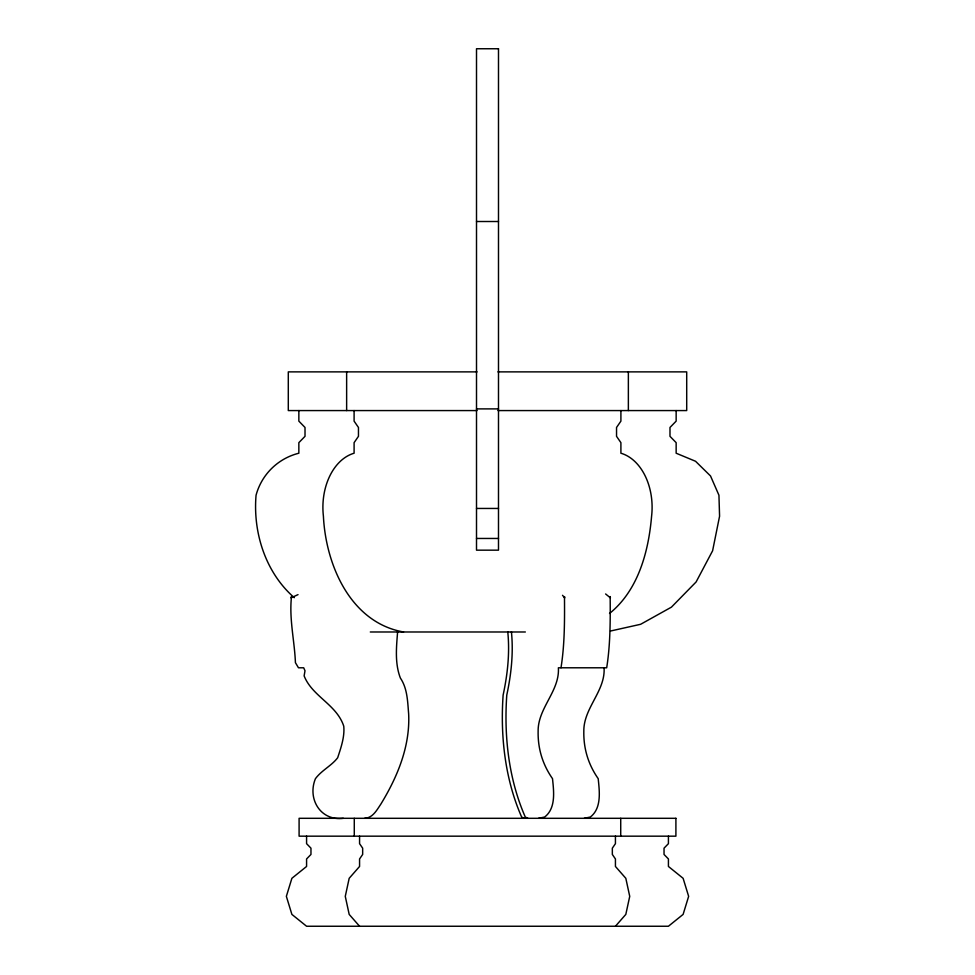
<?xml version="1.0" encoding="UTF-8"?>
<svg xmlns="http://www.w3.org/2000/svg" width="975" height="975" viewBox="0 0 975 975"><rect width="100%" height="100%" fill="white"/><g stroke="black" fill="none" stroke-linecap="round" stroke-linejoin="round"><path stroke-width="1.46" d="M397.617 631.763C396.398 647.156 394.717 663.28 400.372 678.027C407.513 688.606 407.587 701.61 408.647 713.846C410.243 746.338 397.41 777.026 380.774 804.241C376.74 810.152 372.791 817.928 364.662 818.305M604.073 667.79C605.536 691.092 583.489 707.935 583.818 731.323C583.477 748.751 588.352 764.546 598.199 778.659C599.491 791.347 601.782 808.251 590.35 817.026L584.257 818.305M560.991 667.79C564.72 644.536 564.659 620.271 564.476 596.578L564.696 597.858L562.514 595.311M615.432 926.25L625.816 914.404L629.728 896.354L625.816 878.304L615.432 866.458L615.432 858.963L612.337 854.453L612.337 848.177L615.432 843.668L615.432 836.172M609.533 613.47C638.247 590.314 648.582 551.606 651.592 516.214A55.234 39.061 -90 0 0 620.904 453.217L620.904 442.662L616.541 436.325L616.541 427.464L620.904 421.127L620.904 410.572M298.021 594.628L291.062 597.858L291.501 596.578C289.014 618.845 294.548 640.672 295.425 662.671L298.472 667.79L303.688 667.79L305.004 670.776L304.127 675.894C312.207 696.479 336.741 704.511 343.761 726.204C344.784 736.942 340.97 747.654 337.667 757.758C331.537 765.802 321.677 770.262 315.449 778.659C307.162 798.622 320.324 821.243 343.322 818.305M610.508 631.02L640.624 624.293L671.434 607.145L696.113 581.953L712.603 550.778L719.574 516.214L718.941 495.227L710.531 475.983L695.553 461.273L676.15 453.217L676.15 442.662L669.983 436.325L669.983 427.464L676.15 421.127L676.15 410.572M538.566 818.305L544.659 817.026C556.091 808.251 553.8 791.347 552.508 778.659C542.661 764.546 537.786 748.751 538.127 731.323C537.798 707.935 559.845 691.092 558.383 667.79L606.682 667.79C610.411 644.536 610.35 620.271 610.167 596.578L610.387 597.858L605.609 593.958M476.507 221.508L498.493 221.508M477.067 371.877L288.295 371.877L288.295 410.572L477.031 410.572M497.933 371.877L686.705 371.877L686.705 410.572L497.969 410.572M476.507 408.891L498.493 408.891M476.507 508.45L498.493 508.45M476.507 538.456L498.493 538.456M370.293 631.983L525.354 631.983M403.565 631.983C350.5 622.611 325.772 564.878 323.408 516.214A55.234 39.061 -90 0 1 354.096 453.217L354.096 442.662L358.459 436.325L358.459 427.464L354.096 421.127L354.096 410.572M527.902 818.305L525.281 817.026C508.67 779.135 503.892 736.247 506.781 695.078C511.229 674.286 513.557 653.104 511.424 631.763M524.245 818.305L521.637 817.026C505.013 779.135 500.248 736.247 503.124 695.078C507.573 674.286 509.913 653.104 507.768 631.763M294.304 597.699C265.553 572.63 252.842 532.667 256.059 495.227C261.653 474.459 277.985 458.433 298.85 453.217L298.85 442.662L305.017 436.325L305.017 427.464L298.85 421.127L298.85 410.572M359.568 926.25L349.184 914.404L345.272 896.354L349.184 878.304L359.568 866.458L359.568 858.963L362.663 854.453L362.663 848.177L359.568 843.668L359.568 836.172M668.423 836.172L668.423 843.668L664.036 848.177L664.036 854.453L668.423 858.963L668.423 866.458L683.109 878.304L688.642 896.354L683.109 914.404L668.423 926.25L306.577 926.25L291.891 914.404L286.358 896.354L291.891 878.304L306.577 866.458L306.577 858.963L310.964 854.453L310.964 848.177L306.577 843.668L306.577 836.172M628.363 371.877L628.363 410.572M620.722 818.305L620.722 836.172M354.278 818.305L354.278 836.172M346.637 371.877L346.637 410.572M498.493 48.75L476.507 48.75L476.507 550.168L498.493 550.168L498.493 48.75M675.907 818.305L299.093 818.305L299.093 836.172L675.907 836.172L675.907 818.305"/></g></svg>
